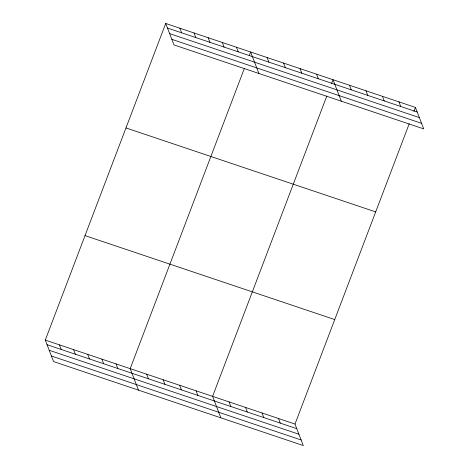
<?xml version="1.0" encoding="UTF-8"?>
<svg xmlns="http://www.w3.org/2000/svg" width="469" height="469" viewBox="0 0 469 469"><rect width="100%" height="100%" fill="white"/><g stroke="black" fill="none" stroke-linecap="round" stroke-linejoin="round"><path stroke-width="0.7" d="M409.232 123.699L295.001 424.064L303.291 445.55L53.572 361.587L45.282 340.107L165.709 23.45L415.428 107.413L423.718 128.893L173.999 44.936L165.709 23.45M244.419 68.281L130.183 368.652L138.478 390.138M249.326 55.389L250.616 51.995L258.906 73.481M326.829 95.987L212.592 396.358L220.881 417.844M331.472 83.775L333.019 79.707L341.309 101.187M413.881 111.481L415.428 107.413M167.486 28.046L417.205 112.009M169.637 33.621L419.35 117.584M171.853 39.361L421.567 123.324M125.968 127.943L375.687 211.906M85.024 235.608L334.743 319.571M45.282 340.107L295.001 424.064M47.058 344.703L296.771 428.666M49.204 350.273L298.923 434.235M51.42 356.018L301.139 439.975M398.949 101.867L400.719 106.469M382.464 96.327L384.24 100.929M365.984 90.787L367.76 95.383M349.505 85.247L351.275 89.843M316.54 74.161L318.316 78.763M300.06 68.621L301.831 73.217M283.575 63.081L285.351 67.677M267.096 57.54L268.872 62.137M236.464 47.24L238.24 51.836M222.312 42.48L224.088 47.082M208.16 37.725L209.936 42.321M194.014 32.965L195.784 37.561M179.862 28.21L181.638 32.807M278.516 418.524L280.292 423.12M262.036 412.984L263.812 417.58M245.557 407.444L247.327 412.04M229.071 401.898L230.848 406.5M196.112 390.818L197.883 395.414M179.627 385.278L181.403 389.874M163.148 379.732L164.924 384.334M146.668 374.192L148.439 378.788M116.036 363.891L117.807 368.493M101.884 359.137L103.661 363.733M87.732 354.376L89.509 358.978M73.58 349.622L75.357 354.218M59.434 344.862L61.205 349.458"/></g></svg>
